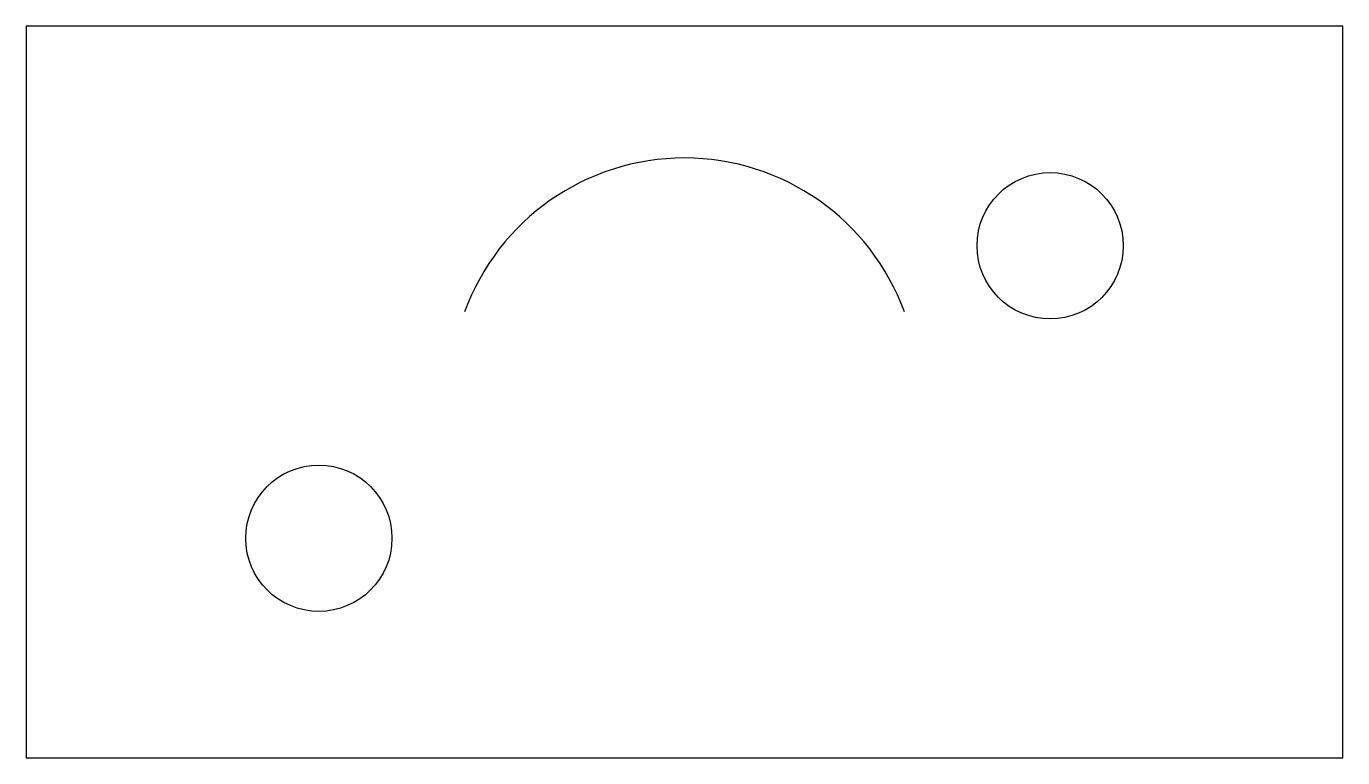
# Model space of a CAD drawing. Header units: metres. Extents: x 0 to 90, y 0 to 50.
import ezdxf

# ---------------------------------------------------------------- set-up
doc = ezdxf.new("R2010")
doc.units = ezdxf.units.M

msp = doc.modelspace()

# ---------------------------------------------------------------- linework, layer by layer
at = {"layer": 'ARC'}
msp.add_arc((45, 25), 16, 20, 160, dxfattribs=at)
at = {"layer": 'HOLE'}
for centre in [(70, 35), (20, 15)]:
    msp.add_circle(centre, 5, dxfattribs=at)
at = {"layer": 'OUTER'}
for p, q in [((90, 50), (0, 50)), ((0, 50), (0, 0)), ((90, 0), (90, 50)), ((0, 0), (90, 0))]:
    msp.add_line(p, q, dxfattribs=at)

doc.saveas('drawing.dxf')
